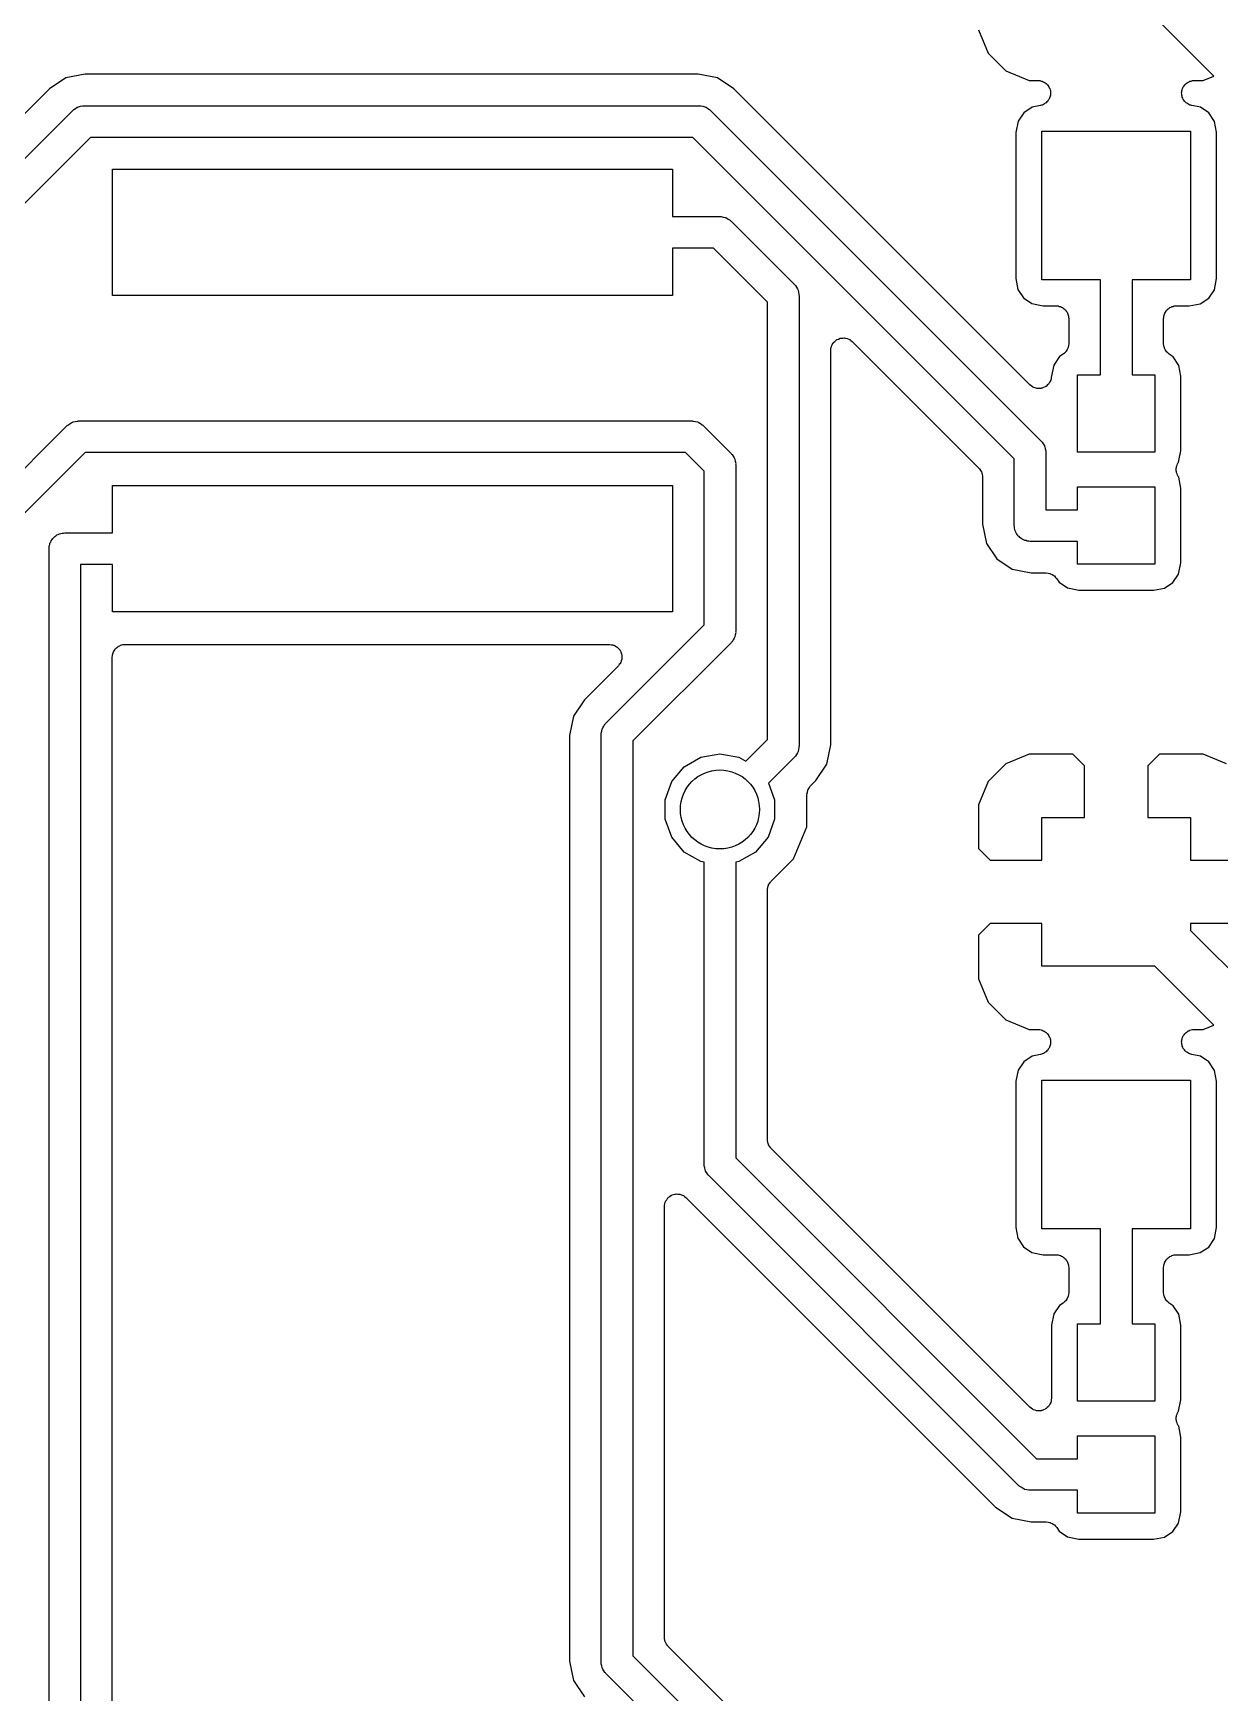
# Model space of a CAD drawing. Extents: x 25.3 to 49.5, y -85 to -25.3.
# Drawn here: x 31.86 to 41.39, y -71.93 to -58.6 of the extents above; entities that cross this region are included whole.
import ezdxf

# ---------------------------------------------------------------- set-up
doc = ezdxf.new("R2010")
doc.units = 0
doc.header["$MEASUREMENT"] = 0
doc.layers.add('BLACK', color=7, linetype='CONTINUOUS')

msp = doc.modelspace()

# ---------------------------------------------------------------- linework, layer by layer
at = {"layer": 'Black'}
for p, q in [((41.3399, -58.9438), (40.8669, -58.4708)), ((39.4525, -58.5718), (39.5298, -58.7586)), ((39.5298, -58.7586), (39.6727, -58.9015)), ((39.6727, -58.9015), (39.8595, -58.9788)), ((32.1264, -58.9584), (31.9949, -59.0463)), ((32.2814, -58.9276), (32.1264, -58.9584)), ((37.2011, -58.9276), (32.2814, -58.9276)), ((37.3561, -58.9584), (37.2011, -58.9276)), ((37.4876, -59.0463), (37.3561, -58.9584)), ((39.8595, -58.9788), (39.9297, -58.9788)), ((39.9297, -58.9788), (39.9376, -58.9802)), ((39.9376, -58.9802), (39.9457, -58.9801)), ((39.9457, -58.9801), (39.9549, -58.9832)), ((39.9549, -58.9832), (39.9645, -58.9849)), ((39.9645, -58.9849), (39.9714, -58.9889)), ((39.9714, -58.9889), (39.979, -58.9916)), ((39.979, -58.9916), (39.9866, -58.9977)), ((39.9866, -58.9977), (39.995, -59.0026)), ((39.995, -59.0026), (40.0002, -59.0087)), ((40.0002, -59.0087), (40.0064, -59.0138)), ((40.0064, -59.0138), (40.0114, -59.0221)), ((40.0114, -59.0221), (40.0177, -59.0296)), ((40.0177, -59.0296), (40.0205, -59.0371)), ((41.0934, -59.0368), (41.0961, -59.0296)), ((41.0961, -59.0296), (41.1026, -59.0219)), ((41.1026, -59.0219), (41.1078, -59.0133)), ((41.1078, -59.0133), (41.1138, -59.0085)), ((41.1138, -59.0085), (41.1188, -59.0026)), ((41.1188, -59.0026), (41.1275, -58.9975)), ((41.1275, -58.9975), (41.1353, -58.9912)), ((41.1353, -58.9912), (41.1426, -58.9888)), ((41.1426, -58.9888), (41.1493, -58.9849)), ((41.1493, -58.9849), (41.1592, -58.9832)), ((41.1592, -58.9832), (41.1688, -58.98)), ((41.1688, -58.98), (41.1765, -58.9801)), ((41.1765, -58.9801), (41.1841, -58.9788)), ((41.1841, -58.9788), (41.2553, -58.9788)), ((41.2553, -58.9788), (41.3399, -58.9438)), ((31.9949, -59.0463), (31.4098, -59.6314)), ((39.8649, -61.4236), (37.4876, -59.0463)), ((39.982, -59.1675), (39.9729, -59.171)), ((39.9881, -59.1622), (39.982, -59.1675)), ((39.995, -59.1582), (39.9881, -59.1622)), ((40.0013, -59.1508), (39.995, -59.1582)), ((40.0087, -59.1444), (40.0013, -59.1508)), ((40.0126, -59.1373), (40.0087, -59.1444)), ((40.0177, -59.1312), (40.0126, -59.1373)), ((40.021, -59.122), (40.0177, -59.1312)), ((40.0205, -59.0371), (40.0246, -59.044)), ((40.0258, -59.1135), (40.021, -59.122)), ((40.0246, -59.044), (40.0264, -59.0536)), ((40.027, -59.1056), (40.0258, -59.1135)), ((40.0264, -59.0536), (40.0298, -59.0628)), ((40.0298, -59.098), (40.027, -59.1056)), ((40.0298, -59.0628), (40.0298, -59.0708)), ((40.0298, -59.0708), (40.0313, -59.0787)), ((40.0313, -59.0787), (40.0298, -59.0883)), ((40.0298, -59.0883), (40.0298, -59.098)), ((41.0825, -59.078), (41.084, -59.0705)), ((41.084, -59.088), (41.0825, -59.078)), ((41.084, -59.0628), (41.0875, -59.0533)), ((41.084, -59.0705), (41.084, -59.0628)), ((41.084, -59.098), (41.084, -59.088)), ((41.0867, -59.1053), (41.084, -59.098)), ((41.0878, -59.1129), (41.0867, -59.1053)), ((41.0875, -59.0533), (41.0894, -59.0434)), ((41.0926, -59.1217), (41.0878, -59.1129)), ((41.0894, -59.0434), (41.0934, -59.0368)), ((41.0961, -59.1312), (41.0926, -59.1217)), ((41.101, -59.1371), (41.0961, -59.1312)), ((41.1047, -59.1439), (41.101, -59.1371)), ((41.1123, -59.1505), (41.1047, -59.1439)), ((41.1188, -59.1582), (41.1123, -59.1505)), ((41.1254, -59.1621), (41.1188, -59.1582)), ((41.1312, -59.1672), (41.1254, -59.1621)), ((41.1406, -59.1708), (41.1312, -59.1672)), ((31.3294, -60.071), (32.1816, -59.2188)), ((32.1816, -59.2188), (32.1862, -59.2156)), ((32.1862, -59.2156), (32.1898, -59.2113)), ((32.1898, -59.2113), (32.2041, -59.203)), ((32.2041, -59.203), (32.2177, -59.1935)), ((32.2177, -59.1935), (32.2231, -59.1921)), ((32.2231, -59.1921), (32.228, -59.1893)), ((32.228, -59.1893), (32.2443, -59.1864)), ((32.2443, -59.1864), (32.2603, -59.1821)), ((32.2603, -59.1821), (32.2659, -59.1826)), ((32.2659, -59.1826), (32.2714, -59.1816)), ((32.2714, -59.1816), (37.2111, -59.1816)), ((37.2111, -59.1816), (37.2166, -59.1826)), ((37.2166, -59.1826), (37.2222, -59.1821)), ((37.2222, -59.1821), (37.2382, -59.1864)), ((37.2382, -59.1864), (37.2545, -59.1893)), ((37.2545, -59.1893), (37.2594, -59.1921)), ((37.2594, -59.1921), (37.2648, -59.1935)), ((37.2648, -59.1935), (37.2784, -59.203)), ((37.2784, -59.203), (37.2927, -59.2113)), ((37.2927, -59.2113), (37.2963, -59.2156)), ((37.2963, -59.2156), (37.3009, -59.2188)), ((37.3009, -59.2188), (39.956, -61.8739)), ((39.8149, -59.2378), (39.7694, -59.3053)), ((39.8833, -59.1929), (39.8149, -59.2378)), ((39.9491, -59.1801), (39.8833, -59.1929)), ((39.9566, -59.1773), (39.9491, -59.1801)), ((39.9645, -59.1759), (39.9566, -59.1773)), ((39.9729, -59.171), (39.9645, -59.1759)), ((41.1493, -59.1759), (41.1406, -59.1708)), ((41.1569, -59.1772), (41.1493, -59.1759)), ((41.1641, -59.18), (41.1569, -59.1772)), ((41.2342, -59.1941), (41.1641, -59.18)), ((41.3017, -59.2396), (41.2342, -59.1941)), ((41.3466, -59.308), (41.3017, -59.2396)), ((32.324, -59.4356), (31.5014, -60.2582)), ((37.1585, -59.4356), (32.324, -59.4356)), ((39.7392, -62.0163), (37.1585, -59.4356)), ((39.7694, -59.3053), (39.7513, -59.3953)), ((39.7513, -59.3953), (39.7513, -60.5692)), ((39.9605, -60.579), (39.9605, -59.3852)), ((39.9605, -59.3852), (41.1543, -59.3852)), ((41.1543, -59.3852), (41.1543, -60.579)), ((41.3635, -59.395), (41.3466, -59.308)), ((41.3635, -60.5689), (41.3635, -59.395)), ((32.4993, -60.706), (32.4993, -59.69)), ((32.4993, -59.69), (36.9951, -59.69)), ((36.9951, -59.69), (36.9951, -60.071)), ((36.9951, -60.071), (37.3764, -60.071)), ((37.3764, -60.071), (37.3819, -60.072)), ((37.3819, -60.072), (37.3875, -60.0715)), ((37.3875, -60.0715), (37.4035, -60.0758)), ((37.4035, -60.0758), (37.4198, -60.0787)), ((37.4198, -60.0787), (37.4247, -60.0815)), ((37.4247, -60.0815), (37.4301, -60.0829)), ((37.4301, -60.0829), (37.4437, -60.0924)), ((37.4437, -60.0924), (37.458, -60.1007)), ((37.458, -60.1007), (37.4616, -60.105)), ((37.4616, -60.105), (37.4662, -60.1082)), ((37.4662, -60.1082), (37.9745, -60.6165)), ((37.3238, -60.325), (36.9951, -60.325)), ((36.9951, -60.325), (36.9951, -60.706)), ((37.7577, -60.7589), (37.3238, -60.325)), ((37.9745, -60.6165), (37.9777, -60.6211)), ((37.9777, -60.6211), (37.982, -60.6247)), ((37.982, -60.6247), (37.9903, -60.639)), ((39.7513, -60.5692), (39.7682, -60.6562)), ((40.4304, -60.579), (39.9605, -60.579)), ((40.4304, -61.3435), (40.4304, -60.579)), ((41.1543, -60.579), (40.6844, -60.579)), ((40.6844, -60.579), (40.6844, -61.3435)), ((41.3454, -60.6589), (41.3635, -60.5689)), ((36.9951, -60.706), (32.4993, -60.706)), ((37.7577, -64.2714), (37.7577, -60.7589)), ((37.9903, -60.639), (37.9998, -60.6526)), ((37.9998, -60.6526), (38.0012, -60.658)), ((38.0012, -60.658), (38.004, -60.6629)), ((38.004, -60.6629), (38.0069, -60.6792)), ((38.0069, -60.6792), (38.0112, -60.6952)), ((38.0112, -60.6952), (38.0107, -60.7008)), ((38.0107, -60.7008), (38.0117, -60.7063)), ((38.0117, -60.7063), (38.0117, -64.324)), ((39.7682, -60.6562), (39.8131, -60.7246)), ((39.8131, -60.7246), (39.8806, -60.7701)), ((41.2315, -60.7713), (41.2999, -60.7264)), ((41.2999, -60.7264), (41.3454, -60.6589)), ((39.8806, -60.7701), (39.9706, -60.7882)), ((39.9706, -60.7882), (40.0748, -60.7882)), ((40.0748, -60.7882), (40.0836, -60.7897)), ((40.0836, -60.7897), (40.0924, -60.7897)), ((40.0924, -60.7897), (40.1008, -60.7928)), ((40.1008, -60.7928), (40.1095, -60.7943)), ((40.1095, -60.7943), (40.1172, -60.7987)), ((40.1172, -60.7987), (40.1256, -60.8018)), ((40.1256, -60.8018), (40.1324, -60.8075)), ((40.1324, -60.8075), (40.1401, -60.8119)), ((40.1401, -60.8119), (40.1458, -60.8187)), ((40.1458, -60.8187), (40.1526, -60.8245)), ((40.1526, -60.8245), (40.1571, -60.8322)), ((40.1571, -60.8322), (40.1628, -60.839)), ((40.1628, -60.839), (40.1658, -60.8473)), ((40.1658, -60.8473), (40.1703, -60.855)), ((40.1703, -60.855), (40.1718, -60.8638)), ((40.1718, -60.8638), (40.1749, -60.8721)), ((40.1749, -60.8721), (40.1749, -60.881)), ((40.1749, -60.881), (40.1764, -60.8898)), ((40.1764, -60.8898), (40.1764, -61.0924)), ((40.9384, -60.8898), (40.9399, -60.881)), ((40.9384, -61.0925), (40.9384, -60.8898)), ((40.9399, -60.8721), (40.943, -60.8638)), ((40.9399, -60.881), (40.9399, -60.8721)), ((40.943, -60.8638), (40.9445, -60.855)), ((40.9445, -60.855), (40.949, -60.8473)), ((40.949, -60.8473), (40.952, -60.839)), ((40.952, -60.839), (40.9577, -60.8322)), ((40.9577, -60.8322), (40.9622, -60.8245)), ((40.9622, -60.8245), (40.969, -60.8187)), ((40.969, -60.8187), (40.9747, -60.8119)), ((40.9747, -60.8119), (40.9824, -60.8075)), ((40.9824, -60.8075), (40.9892, -60.8018)), ((40.9892, -60.8018), (40.9976, -60.7987)), ((40.9976, -60.7987), (41.0053, -60.7943)), ((41.0053, -60.7943), (41.014, -60.7928)), ((41.014, -60.7928), (41.0224, -60.7897)), ((41.0224, -60.7897), (41.0312, -60.7897)), ((41.0312, -60.7897), (41.04, -60.7882)), ((41.04, -60.7882), (41.1445, -60.7882)), ((41.1445, -60.7882), (41.2315, -60.7713)), ((38.2657, -61.1473), (38.268, -61.1342)), ((38.2657, -64.314), (38.2657, -61.1473)), ((38.268, -61.1342), (38.2692, -61.121)), ((38.2692, -61.121), (38.271, -61.117)), ((38.271, -61.117), (38.2718, -61.1125)), ((38.2718, -61.1125), (38.2785, -61.1011)), ((38.2785, -61.1011), (38.2841, -61.089)), ((38.2841, -61.089), (38.2872, -61.0859)), ((38.2872, -61.0859), (38.2895, -61.082)), ((38.2895, -61.082), (38.2996, -61.0735)), ((38.2996, -61.0735), (38.309, -61.0641)), ((38.309, -61.0641), (38.3131, -61.0622)), ((38.3131, -61.0622), (38.3165, -61.0593)), ((38.3165, -61.0593), (38.329, -61.0548)), ((38.329, -61.0548), (38.341, -61.0492)), ((38.341, -61.0492), (38.3455, -61.0488)), ((38.3455, -61.0488), (38.3497, -61.0472)), ((38.3497, -61.0472), (38.3629, -61.0472)), ((38.3629, -61.0472), (38.3762, -61.0461)), ((38.3762, -61.0461), (38.3805, -61.0472)), ((38.3805, -61.0472), (38.3849, -61.0472)), ((38.3849, -61.0472), (38.3974, -61.0518)), ((38.3974, -61.0518), (38.4102, -61.0552)), ((38.4102, -61.0552), (38.4139, -61.0578)), ((38.4139, -61.0578), (38.4181, -61.0593)), ((38.4181, -61.0593), (38.4283, -61.0678)), ((38.4283, -61.0678), (38.4391, -61.0755)), ((38.4391, -61.0755), (39.4554, -62.0918)), ((40.1413, -61.1672), (40.1306, -61.1773)), ((40.1526, -61.1577), (40.1413, -61.1672)), ((40.1541, -61.1552), (40.1526, -61.1577)), ((40.1563, -61.1532), (40.1541, -61.1552)), ((40.1629, -61.14), (40.1563, -61.1532)), ((40.1703, -61.1272), (40.1629, -61.14)), ((40.1708, -61.1243), (40.1703, -61.1272)), ((40.1721, -61.1216), (40.1708, -61.1243)), ((40.1738, -61.107), (40.1721, -61.1216)), ((40.1764, -61.0924), (40.1738, -61.107)), ((40.9409, -61.1064), (40.9384, -61.0925)), ((40.9423, -61.1205), (40.9409, -61.1064)), ((40.9439, -61.1237), (40.9423, -61.1205)), ((40.9445, -61.1273), (40.9439, -61.1237)), ((40.9516, -61.1395), (40.9445, -61.1273)), ((40.9578, -61.1522), (40.9516, -61.1395)), ((40.9604, -61.1547), (40.9578, -61.1522)), ((40.9622, -61.1578), (40.9604, -61.1547)), ((40.973, -61.1669), (40.9622, -61.1578)), ((40.9832, -61.1767), (40.973, -61.1669)), ((40.0564, -61.2637), (40.0364, -61.3635)), ((40.102, -61.1961), (40.0564, -61.2637)), ((40.1306, -61.1773), (40.102, -61.1961)), ((41.0147, -61.198), (40.9832, -61.1767)), ((41.0596, -61.2663), (41.0147, -61.198)), ((41.0765, -61.3533), (41.0596, -61.2663)), ((39.8758, -61.4312), (39.8649, -61.4236)), ((39.8859, -61.4397), (39.8758, -61.4312)), ((39.995, -61.435), (39.991, -61.4369)), ((40.0044, -61.4256), (39.995, -61.435)), ((40.0146, -61.4171), (40.0044, -61.4256)), ((40.0168, -61.4132), (40.0146, -61.4171)), ((40.02, -61.41), (40.0168, -61.4132)), ((40.0256, -61.398), (40.02, -61.41)), ((40.0322, -61.3865), (40.0256, -61.398)), ((40.033, -61.3821), (40.0322, -61.3865)), ((40.0349, -61.378), (40.033, -61.3821)), ((40.036, -61.3648), (40.0349, -61.378)), ((40.0362, -61.3639), (40.036, -61.3648)), ((40.0364, -61.3635), (40.0362, -61.3639)), ((40.2475, -61.9633), (40.2475, -61.3435)), ((40.2475, -61.3435), (40.4304, -61.3435)), ((40.6844, -61.3435), (40.8673, -61.3435)), ((40.8673, -61.3435), (40.8673, -61.9633)), ((41.0765, -61.9532), (41.0765, -61.3533)), ((39.8901, -61.4413), (39.8859, -61.4397)), ((39.8938, -61.4438), (39.8901, -61.4413)), ((39.9066, -61.4473), (39.8938, -61.4438)), ((39.9191, -61.4518), (39.9066, -61.4473)), ((39.9236, -61.4518), (39.9191, -61.4518)), ((39.9279, -61.453), (39.9236, -61.4518)), ((39.9411, -61.4518), (39.9279, -61.453)), ((39.9544, -61.4518), (39.9411, -61.4518)), ((39.9586, -61.4503), (39.9544, -61.4518)), ((39.963, -61.4499), (39.9586, -61.4503)), ((39.9751, -61.4443), (39.963, -61.4499)), ((39.9875, -61.4397), (39.9751, -61.4443)), ((39.991, -61.4369), (39.9875, -61.4397)), ((31.2772, -62.611), (32.1379, -61.7503)), ((32.1379, -61.7503), (32.1425, -61.7471)), ((32.1425, -61.7471), (32.1461, -61.7428)), ((32.1461, -61.7428), (32.1604, -61.7345)), ((32.1604, -61.7345), (32.174, -61.725)), ((32.174, -61.725), (32.1794, -61.7236)), ((32.1794, -61.7236), (32.1843, -61.7208)), ((32.1843, -61.7208), (32.2006, -61.7179)), ((32.2006, -61.7179), (32.2166, -61.7136)), ((32.2166, -61.7136), (32.2222, -61.7141)), ((32.2222, -61.7141), (32.2277, -61.7131)), ((32.2277, -61.7131), (37.1531, -61.7131)), ((37.1531, -61.7131), (37.1586, -61.7141)), ((37.1586, -61.7141), (37.1642, -61.7136)), ((37.1642, -61.7136), (37.1802, -61.7179)), ((37.1802, -61.7179), (37.1965, -61.7208)), ((37.1965, -61.7208), (37.2014, -61.7236)), ((37.2014, -61.7236), (37.2068, -61.725)), ((37.2068, -61.725), (37.2204, -61.7345)), ((37.2204, -61.7345), (37.2347, -61.7428)), ((37.2347, -61.7428), (37.2383, -61.7471)), ((37.2383, -61.7471), (37.2429, -61.7503)), ((37.2429, -61.7503), (37.4662, -61.9736)), ((32.2803, -61.9671), (31.4196, -62.8278)), ((37.1005, -61.9671), (32.2803, -61.9671)), ((37.2494, -62.116), (37.1005, -61.9671)), ((39.956, -61.8739), (39.9592, -61.8785)), ((39.9592, -61.8785), (39.9635, -61.8821)), ((39.9635, -61.8821), (39.9718, -61.8964)), ((39.9718, -61.8964), (39.9813, -61.91)), ((39.9813, -61.91), (39.9827, -61.9154)), ((39.9827, -61.9154), (39.9855, -61.9203)), ((39.9855, -61.9203), (39.9884, -61.9366)), ((39.9884, -61.9366), (39.9927, -61.9526)), ((39.9927, -61.9526), (39.9922, -61.9582)), ((39.9922, -61.9582), (39.9932, -61.9637)), ((39.9932, -61.9637), (39.9932, -62.4256)), ((40.8673, -61.9633), (40.2475, -61.9633)), ((41.0584, -62.0432), (41.0765, -61.9532)), ((37.4662, -61.9736), (37.4694, -61.9782)), ((37.4694, -61.9782), (37.4737, -61.9818)), ((37.4737, -61.9818), (37.482, -61.9961)), ((37.482, -61.9961), (37.4915, -62.0097)), ((37.4915, -62.0097), (37.4929, -62.0151)), ((37.4929, -62.0151), (37.4957, -62.02)), ((37.4957, -62.02), (37.4986, -62.0363)), ((37.4986, -62.0363), (37.5029, -62.0523)), ((37.5029, -62.0523), (37.5024, -62.0579)), ((37.5024, -62.0579), (37.5034, -62.0634)), ((37.5034, -62.0634), (37.5034, -63.4038)), ((39.4554, -62.0918), (39.458, -62.0954)), ((39.458, -62.0954), (39.4614, -62.0983)), ((39.4614, -62.0983), (39.4681, -62.1098)), ((39.7392, -62.5526), (39.7392, -62.0163)), ((41.0394, -62.0915), (41.0413, -62.0853)), ((41.0401, -62.1028), (41.0394, -62.0915)), ((41.0413, -62.0853), (41.0418, -62.0788)), ((41.0418, -62.0788), (41.0463, -62.0685)), ((41.0463, -62.0685), (41.0496, -62.0577)), ((41.0496, -62.0577), (41.0535, -62.0525)), ((41.0535, -62.0525), (41.0561, -62.0466)), ((41.0561, -62.0466), (41.0584, -62.0432)), ((32.4993, -62.611), (32.4993, -62.23)), ((32.4993, -62.23), (36.9951, -62.23)), ((36.9951, -62.23), (36.9951, -63.246)), ((37.2494, -63.3512), (37.2494, -62.116)), ((39.4681, -62.1098), (39.4757, -62.1207)), ((39.4757, -62.1207), (39.4768, -62.125)), ((39.4768, -62.125), (39.4791, -62.1288)), ((39.4791, -62.1288), (39.4814, -62.1419)), ((39.4814, -62.1419), (39.4848, -62.1547)), ((39.4848, -62.1547), (39.4844, -62.1592)), ((39.4844, -62.1592), (39.4852, -62.1636)), ((39.4852, -62.1636), (39.4852, -62.5426)), ((41.0393, -62.114), (41.0401, -62.1028)), ((41.0411, -62.1203), (41.0393, -62.114)), ((41.0415, -62.1268), (41.0411, -62.1203)), ((41.0459, -62.1371), (41.0415, -62.1268)), ((41.049, -62.1479), (41.0459, -62.1371)), ((41.0528, -62.1532), (41.049, -62.1479)), ((41.0554, -62.1592), (41.0528, -62.1532)), ((41.0596, -62.1655), (41.0554, -62.1592)), ((41.0765, -62.2525), (41.0596, -62.1655)), ((40.2475, -62.4256), (40.2475, -62.2427)), ((40.2475, -62.2427), (40.8673, -62.2427)), ((40.8673, -62.2427), (40.8673, -62.8625)), ((41.0765, -62.8524), (41.0765, -62.2525)), ((39.9932, -62.4256), (40.2475, -62.4256)), ((32.046, -62.6352), (32.0545, -62.628)), ((32.0545, -62.628), (32.0649, -62.6242)), ((32.0649, -62.6242), (32.0746, -62.6187)), ((32.0746, -62.6187), (32.0855, -62.6167)), ((32.0855, -62.6167), (32.0959, -62.6129)), ((32.0959, -62.6129), (32.1071, -62.6129)), ((32.1071, -62.6129), (32.118, -62.611)), ((32.118, -62.611), (32.4993, -62.611)), ((39.4852, -62.5426), (39.516, -62.6976)), ((39.7411, -62.5635), (39.7392, -62.5526)), ((39.7411, -62.5747), (39.7411, -62.5635)), ((39.7449, -62.5851), (39.7411, -62.5747)), ((39.7469, -62.596), (39.7449, -62.5851)), ((39.7524, -62.6057), (39.7469, -62.596)), ((39.7562, -62.6161), (39.7524, -62.6057)), ((39.7634, -62.6246), (39.7562, -62.6161)), ((39.7689, -62.6342), (39.7634, -62.6246)), ((39.7774, -62.6414), (39.7689, -62.6342)), ((31.991, -62.738), (31.9929, -62.7271)), ((31.991, -77.2269), (31.991, -62.738)), ((31.9929, -62.7159), (31.9967, -62.7055)), ((31.9929, -62.7271), (31.9929, -62.7159)), ((31.9967, -62.7055), (31.9987, -62.6946)), ((31.9987, -62.6946), (32.0042, -62.6849)), ((32.0042, -62.6849), (32.008, -62.6745)), ((32.008, -62.6745), (32.0152, -62.666)), ((32.0152, -62.666), (32.0207, -62.6564)), ((32.0207, -62.6564), (32.0292, -62.6492)), ((32.0292, -62.6492), (32.0364, -62.6407)), ((32.0364, -62.6407), (32.046, -62.6352)), ((39.516, -62.6976), (39.5982, -62.8206)), ((39.7846, -62.6499), (39.7774, -62.6414)), ((39.7942, -62.6554), (39.7846, -62.6499)), ((39.8027, -62.6626), (39.7942, -62.6554)), ((39.8131, -62.6664), (39.8027, -62.6626)), ((39.8228, -62.6719), (39.8131, -62.6664)), ((39.8337, -62.6739), (39.8228, -62.6719)), ((39.8441, -62.6777), (39.8337, -62.6739)), ((39.8553, -62.6777), (39.8441, -62.6777)), ((39.8662, -62.6796), (39.8553, -62.6777)), ((40.2475, -62.6796), (39.8662, -62.6796)), ((40.2475, -62.8625), (40.2475, -62.6796)), ((32.4993, -62.865), (32.245, -62.865)), ((32.245, -62.865), (32.245, -77.2269)), ((32.4993, -63.246), (32.4993, -62.865)), ((39.5982, -62.8206), (39.7212, -62.9028)), ((40.8673, -62.8625), (40.2475, -62.8625)), ((41.0584, -62.9423), (41.0765, -62.8524)), ((39.7212, -62.9028), (39.8762, -62.9336)), ((39.8762, -62.9336), (39.9964, -62.9336)), ((39.9964, -62.9336), (40.011, -62.9362)), ((40.011, -62.9362), (40.0256, -62.9379)), ((40.0256, -62.9379), (40.0283, -62.9392)), ((40.0283, -62.9392), (40.0312, -62.9397)), ((40.0312, -62.9397), (40.044, -62.9471)), ((40.044, -62.9471), (40.0571, -62.9537)), ((40.0571, -62.9537), (40.0592, -62.9559)), ((40.0592, -62.9559), (40.0617, -62.9574)), ((40.0617, -62.9574), (40.0712, -62.9687)), ((40.0712, -62.9687), (40.0813, -62.9794)), ((40.0813, -62.9794), (40.1001, -63.008)), ((40.1001, -63.008), (40.1676, -63.0536)), ((40.9445, -63.0548), (41.0128, -63.0099)), ((41.0128, -63.0099), (41.0584, -62.9423)), ((40.1676, -63.0536), (40.2576, -63.0716)), ((40.2576, -63.0716), (40.8575, -63.0716)), ((40.8575, -63.0716), (40.9445, -63.0548)), ((36.9951, -63.246), (32.4993, -63.246)), ((36.4607, -64.1399), (37.2494, -63.3512)), ((37.4986, -63.4309), (37.4957, -63.4472)), ((37.5029, -63.4149), (37.4986, -63.4309)), ((37.5034, -63.4038), (37.5024, -63.4093)), ((37.5024, -63.4093), (37.5029, -63.4149)), ((32.5051, -63.5738), (32.5096, -63.5661)), ((32.5096, -63.5661), (32.5126, -63.5578)), ((32.5126, -63.5578), (32.5183, -63.551)), ((32.5183, -63.551), (32.5228, -63.5433)), ((32.5228, -63.5433), (32.5296, -63.5375)), ((32.5296, -63.5375), (32.5353, -63.5307)), ((32.5353, -63.5307), (32.543, -63.5263)), ((32.543, -63.5263), (32.5498, -63.5206)), ((32.5498, -63.5206), (32.5582, -63.5175)), ((32.5582, -63.5175), (32.5659, -63.5131)), ((32.5659, -63.5131), (32.5746, -63.5115)), ((32.5746, -63.5115), (32.583, -63.5085)), ((32.583, -63.5085), (32.5918, -63.5085)), ((32.5918, -63.5085), (32.6006, -63.507)), ((32.6006, -63.507), (36.4891, -63.507)), ((36.4891, -63.507), (36.5022, -63.5093)), ((36.5022, -63.5093), (36.5154, -63.5104)), ((36.5154, -63.5104), (36.5195, -63.5123)), ((36.5195, -63.5123), (36.5239, -63.5131)), ((36.5239, -63.5131), (36.5354, -63.5197)), ((36.5354, -63.5197), (36.5474, -63.5253)), ((36.5474, -63.5253), (36.5506, -63.5285)), ((36.5506, -63.5285), (36.5544, -63.5307)), ((36.5544, -63.5307), (36.563, -63.5409)), ((36.563, -63.5409), (36.5724, -63.5503)), ((36.5724, -63.5503), (36.5742, -63.5543)), ((36.5742, -63.5543), (36.5771, -63.5578)), ((36.5771, -63.5578), (36.5817, -63.5702)), ((37.4662, -63.4936), (36.6775, -64.2823)), ((37.4694, -63.489), (37.4662, -63.4936)), ((37.4737, -63.4854), (37.4694, -63.489)), ((37.482, -63.4711), (37.4737, -63.4854)), ((37.4915, -63.4575), (37.482, -63.4711)), ((37.4929, -63.4521), (37.4915, -63.4575)), ((37.4957, -63.4472), (37.4929, -63.4521)), ((32.499, -63.6086), (32.5005, -63.5998)), ((32.499, -77.0016), (32.499, -63.6086)), ((32.5005, -63.5909), (32.5036, -63.5826)), ((32.5005, -63.5998), (32.5005, -63.5909)), ((32.5036, -63.5826), (32.5051, -63.5738)), ((36.561, -63.6804), (36.2882, -63.9532)), ((36.5686, -63.6695), (36.561, -63.6804)), ((36.5771, -63.6594), (36.5686, -63.6695)), ((36.5786, -63.6552), (36.5771, -63.6594)), ((36.5812, -63.6515), (36.5786, -63.6552)), ((36.5846, -63.6387), (36.5812, -63.6515)), ((36.5817, -63.5702), (36.5873, -63.5823)), ((36.5892, -63.6262), (36.5846, -63.6387)), ((36.5873, -63.5823), (36.5877, -63.5867)), ((36.5877, -63.5867), (36.5892, -63.5909)), ((36.5892, -63.5909), (36.5892, -63.6042)), ((36.5892, -63.6042), (36.5903, -63.6174)), ((36.5903, -63.6174), (36.5892, -63.6217)), ((36.5892, -63.6217), (36.5892, -63.6262)), ((36.2882, -63.9532), (36.2003, -64.0847)), ((36.2003, -64.0847), (36.1695, -64.2397)), ((36.4235, -64.2297), (36.4245, -64.2242)), ((36.4235, -71.6814), (36.4235, -64.2297)), ((36.424, -64.2186), (36.4283, -64.2026)), ((36.4245, -64.2242), (36.424, -64.2186)), ((36.4283, -64.2026), (36.4312, -64.1863)), ((36.4312, -64.1863), (36.434, -64.1814)), ((36.434, -64.1814), (36.4354, -64.176)), ((36.4354, -64.176), (36.4449, -64.1624)), ((36.4449, -64.1624), (36.4532, -64.1481)), ((36.4532, -64.1481), (36.4575, -64.1445)), ((36.4575, -64.1445), (36.4607, -64.1399)), ((36.1695, -64.2397), (36.1695, -71.6714)), ((36.6775, -64.2823), (36.6775, -71.6288)), ((37.5842, -64.4449), (37.7577, -64.2714)), ((38.0069, -64.3511), (38.004, -64.3674)), ((38.0112, -64.3351), (38.0069, -64.3511)), ((38.0117, -64.324), (38.0107, -64.3295)), ((38.0107, -64.3295), (38.0112, -64.3351)), ((38.2349, -64.469), (38.2657, -64.314)), ((36.99, -64.6092), (37.0896, -64.4905)), ((37.0896, -64.4905), (37.2238, -64.413)), ((37.2238, -64.413), (37.3764, -64.3861)), ((37.3764, -64.3861), (37.529, -64.413)), ((37.529, -64.413), (37.5842, -64.4449)), ((37.9745, -64.4138), (37.7672, -64.6211)), ((37.9777, -64.4092), (37.9745, -64.4138)), ((37.982, -64.4056), (37.9777, -64.4092)), ((37.9903, -64.3913), (37.982, -64.4056)), ((37.9998, -64.3777), (37.9903, -64.3913)), ((38.0012, -64.3723), (37.9998, -64.3777)), ((38.004, -64.3674), (38.0012, -64.3723)), ((38.147, -64.6005), (38.2349, -64.469)), ((39.6727, -64.4663), (39.5298, -64.6092)), ((39.8595, -64.389), (39.6727, -64.4663)), ((40.2105, -64.389), (39.8595, -64.389)), ((40.3034, -64.4819), (40.2105, -64.389)), ((40.3034, -64.897), (40.3034, -64.4819)), ((40.9043, -64.389), (40.8114, -64.4819)), ((40.8114, -64.4819), (40.8114, -64.897)), ((41.2553, -64.389), (40.9043, -64.389)), ((41.4421, -64.4663), (41.2553, -64.389)), ((36.937, -64.7548), (36.99, -64.6092)), ((37.7672, -64.6211), (37.8158, -64.7548)), ((38.1048, -64.6428), (38.147, -64.6005)), ((39.5298, -64.6092), (39.4525, -64.796)), ((36.937, -64.9098), (36.937, -64.7548)), ((37.8158, -64.7548), (37.8158, -64.9098)), ((38.0748, -64.9718), (38.075, -64.7145)), ((38.075, -64.7145), (38.0758, -64.7101)), ((38.0754, -64.7057), (38.0788, -64.6929)), ((38.0758, -64.7101), (38.0754, -64.7057)), ((38.0788, -64.6929), (38.0812, -64.6798)), ((38.0812, -64.6798), (38.0834, -64.6759)), ((38.0834, -64.6759), (38.0845, -64.6717)), ((38.0845, -64.6717), (38.0922, -64.6607)), ((38.0922, -64.6607), (38.0988, -64.6492)), ((38.0988, -64.6492), (38.1022, -64.6464)), ((38.1022, -64.6464), (38.1048, -64.6428)), ((39.4525, -64.796), (39.4525, -65.147)), ((39.9605, -65.2399), (39.9605, -64.897)), ((39.9605, -64.897), (40.3034, -64.897)), ((40.8114, -64.897), (41.1543, -64.897)), ((41.1543, -64.897), (41.1543, -65.2399)), ((36.99, -65.0554), (36.937, -64.9098)), ((37.8158, -64.9098), (37.7628, -65.0554)), ((37.9682, -65.2285), (38.0748, -64.9718)), ((37.0896, -65.1741), (36.99, -65.0554)), ((37.7628, -65.0554), (37.6632, -65.1741)), ((39.4525, -65.147), (39.5454, -65.2399)), ((37.2238, -65.2516), (37.0896, -65.1741)), ((37.2494, -65.2561), (37.2238, -65.2516)), ((37.2494, -67.6828), (37.2494, -65.2561)), ((37.529, -65.2516), (37.5034, -65.2561)), ((37.5034, -65.2561), (37.5034, -67.6302)), ((37.6632, -65.1741), (37.529, -65.2516)), ((37.7872, -65.4092), (37.9682, -65.2285)), ((39.5454, -65.2399), (39.9605, -65.2399)), ((41.1543, -65.2399), (41.5694, -65.2399)), ((37.767, -65.438), (37.7746, -65.4272)), ((37.7746, -65.4272), (37.7812, -65.4158)), ((37.7812, -65.4158), (37.7846, -65.4129)), ((37.7846, -65.4129), (37.7872, -65.4092)), ((37.7574, -65.4811), (37.7582, -65.4766)), ((37.7574, -67.4829), (37.7574, -65.4811)), ((37.7578, -65.4721), (37.7612, -65.4594)), ((37.7582, -65.4766), (37.7578, -65.4721)), ((37.7612, -65.4594), (37.7635, -65.4463)), ((37.7635, -65.4463), (37.7658, -65.4424)), ((37.7658, -65.4424), (37.767, -65.438)), ((39.5454, -65.7479), (39.4525, -65.8408)), ((39.9605, -65.7479), (39.5454, -65.7479)), ((39.9605, -66.0908), (39.9605, -65.7479)), ((41.1543, -65.7479), (41.1543, -65.8034)), ((41.5694, -65.7479), (41.1543, -65.7479)), ((41.1543, -65.8034), (41.6273, -66.2764)), ((39.4525, -65.8408), (39.4525, -66.1918)), ((40.8669, -66.0908), (39.9605, -66.0908)), ((41.3399, -66.5638), (40.8669, -66.0908)), ((39.4525, -66.1918), (39.5298, -66.3786)), ((39.5298, -66.3786), (39.6727, -66.5215)), ((39.6727, -66.5215), (39.8595, -66.5988)), ((39.8595, -66.5988), (39.9297, -66.5988)), ((39.9297, -66.5988), (39.9376, -66.6002)), ((39.9376, -66.6002), (39.9457, -66.6001)), ((39.9457, -66.6001), (39.9549, -66.6032)), ((39.9549, -66.6032), (39.9645, -66.6049)), ((39.9645, -66.6049), (39.9714, -66.6089)), ((39.9714, -66.6089), (39.979, -66.6116)), ((39.979, -66.6116), (39.9866, -66.6177)), ((39.9866, -66.6177), (39.995, -66.6226)), ((39.995, -66.6226), (40.0002, -66.6287)), ((40.0002, -66.6287), (40.0064, -66.6338)), ((41.1078, -66.6333), (41.1138, -66.6285)), ((41.1138, -66.6285), (41.1188, -66.6226)), ((41.1188, -66.6226), (41.1275, -66.6175)), ((41.1275, -66.6175), (41.1353, -66.6112)), ((41.1353, -66.6112), (41.1426, -66.6088)), ((41.1426, -66.6088), (41.1493, -66.6049)), ((41.1493, -66.6049), (41.1592, -66.6032)), ((41.1592, -66.6032), (41.1688, -66.6)), ((41.1688, -66.6), (41.1765, -66.6001)), ((41.1765, -66.6001), (41.1841, -66.5988)), ((41.1841, -66.5988), (41.2553, -66.5988)), ((41.2553, -66.5988), (41.3399, -66.5638)), ((40.0087, -66.7644), (40.0013, -66.7708)), ((40.0064, -66.6338), (40.0114, -66.6421)), ((40.0126, -66.7574), (40.0087, -66.7644)), ((40.0114, -66.6421), (40.0177, -66.6496)), ((40.0177, -66.7512), (40.0126, -66.7574)), ((40.0177, -66.6496), (40.0205, -66.6571)), ((40.021, -66.742), (40.0177, -66.7512)), ((40.0205, -66.6571), (40.0246, -66.664)), ((40.0258, -66.7335), (40.021, -66.742)), ((40.0246, -66.664), (40.0264, -66.6736)), ((40.027, -66.7256), (40.0258, -66.7335)), ((40.0264, -66.6736), (40.0298, -66.6828)), ((40.0298, -66.718), (40.027, -66.7256)), ((40.0298, -66.6828), (40.0298, -66.6908)), ((40.0298, -66.6908), (40.0313, -66.6987)), ((40.0313, -66.6987), (40.0298, -66.7083)), ((40.0298, -66.7083), (40.0298, -66.718)), ((41.0825, -66.698), (41.084, -66.6905)), ((41.084, -66.708), (41.0825, -66.698)), ((41.084, -66.6828), (41.0875, -66.6733)), ((41.084, -66.6905), (41.084, -66.6828)), ((41.084, -66.718), (41.084, -66.708)), ((41.0867, -66.7253), (41.084, -66.718)), ((41.0878, -66.7329), (41.0867, -66.7253)), ((41.0875, -66.6733), (41.0894, -66.6634)), ((41.0926, -66.7417), (41.0878, -66.7329)), ((41.0894, -66.6634), (41.0934, -66.6568)), ((41.0961, -66.7512), (41.0926, -66.7417)), ((41.0934, -66.6568), (41.0961, -66.6496)), ((41.0961, -66.6496), (41.1026, -66.6419)), ((41.101, -66.7571), (41.0961, -66.7512)), ((41.1047, -66.7639), (41.101, -66.7571)), ((41.1026, -66.6419), (41.1078, -66.6333)), ((41.1123, -66.7705), (41.1047, -66.7639)), ((39.8149, -66.8578), (39.7694, -66.9253)), ((39.8833, -66.8129), (39.8149, -66.8578)), ((39.9491, -66.8001), (39.8833, -66.8129)), ((39.9566, -66.7973), (39.9491, -66.8001)), ((39.9645, -66.7959), (39.9566, -66.7973)), ((39.9729, -66.791), (39.9645, -66.7959)), ((39.982, -66.7875), (39.9729, -66.791)), ((39.9881, -66.7822), (39.982, -66.7875)), ((39.995, -66.7782), (39.9881, -66.7822)), ((40.0013, -66.7708), (39.995, -66.7782)), ((41.1188, -66.7782), (41.1123, -66.7705)), ((41.1254, -66.7821), (41.1188, -66.7782)), ((41.1312, -66.7872), (41.1254, -66.7821)), ((41.1406, -66.7908), (41.1312, -66.7872)), ((41.1493, -66.7959), (41.1406, -66.7908)), ((41.1569, -66.7972), (41.1493, -66.7959)), ((41.1641, -66.8), (41.1569, -66.7972)), ((41.2342, -66.8141), (41.1641, -66.8)), ((41.3017, -66.8596), (41.2342, -66.8141)), ((41.3466, -66.928), (41.3017, -66.8596)), ((39.7694, -66.9253), (39.7513, -67.0153)), ((39.7513, -67.0153), (39.7513, -68.1892)), ((39.9605, -68.199), (39.9605, -67.0052)), ((39.9605, -67.0052), (41.1543, -67.0052)), ((41.1543, -67.0052), (41.1543, -68.199)), ((41.3635, -67.015), (41.3466, -66.928)), ((41.3635, -68.1889), (41.3635, -67.015)), ((37.7582, -67.4873), (37.7574, -67.4829)), ((37.7578, -67.4918), (37.7582, -67.4873)), ((37.7612, -67.5046), (37.7578, -67.4918)), ((37.7635, -67.5176), (37.7612, -67.5046)), ((37.7658, -67.5215), (37.7635, -67.5176)), ((37.7669, -67.5258), (37.7658, -67.5215)), ((37.7745, -67.5367), (37.7669, -67.5258)), ((37.7812, -67.5482), (37.7745, -67.5367)), ((37.7846, -67.5511), (37.7812, -67.5482)), ((37.7872, -67.5547), (37.7846, -67.5511)), ((39.8649, -69.6325), (37.7872, -67.5547)), ((37.2504, -67.6883), (37.2494, -67.6828)), ((37.2499, -67.6939), (37.2504, -67.6883)), ((37.2542, -67.7099), (37.2499, -67.6939)), ((37.5034, -67.6302), (39.9188, -70.0456)), ((37.2571, -67.7262), (37.2542, -67.7099)), ((37.2599, -67.7311), (37.2571, -67.7262)), ((37.2613, -67.7365), (37.2599, -67.7311)), ((37.2708, -67.7501), (37.2613, -67.7365)), ((37.2791, -67.7644), (37.2708, -67.7501)), ((37.2834, -67.768), (37.2791, -67.7644)), ((37.2866, -67.7726), (37.2834, -67.768)), ((39.7764, -70.2624), (37.2866, -67.7726)), ((36.9492, -67.9662), (36.9553, -67.9557)), ((36.9553, -67.9557), (36.9595, -67.9521)), ((36.9595, -67.9521), (36.9629, -67.9476)), ((36.9629, -67.9476), (36.973, -67.9408)), ((36.973, -67.9408), (36.9823, -67.933)), ((36.9823, -67.933), (36.9876, -67.9311)), ((36.9876, -67.9311), (36.9922, -67.928)), ((36.9922, -67.928), (37.004, -67.9251)), ((37.004, -67.9251), (37.0155, -67.9209)), ((37.0155, -67.9209), (37.021, -67.9209)), ((37.021, -67.9209), (37.0265, -67.9196)), ((37.0265, -67.9196), (37.0386, -67.9209)), ((37.0386, -67.9209), (37.0507, -67.9209)), ((37.0507, -67.9209), (37.056, -67.9228)), ((37.056, -67.9228), (37.0615, -67.9234)), ((37.0615, -67.9234), (37.0725, -67.9288)), ((37.0725, -67.9288), (37.0839, -67.933)), ((37.0839, -67.933), (37.0882, -67.9366)), ((37.0882, -67.9366), (37.0932, -67.9391)), ((37.0932, -67.9391), (37.1016, -67.9479)), ((37.1016, -67.9479), (37.1058, -67.9514)), ((37.1058, -67.9514), (37.107, -67.9522)), ((37.107, -67.9522), (37.108, -67.9532)), ((37.108, -67.9532), (37.1109, -67.9557)), ((37.1109, -67.9557), (37.1116, -67.9568)), ((37.1116, -67.9568), (39.5897, -70.4349)), ((36.9315, -68.021), (36.9325, -68.0155)), ((36.9315, -71.4815), (36.9315, -68.021)), ((36.9321, -68.0099), (36.9355, -67.9982)), ((36.9325, -68.0155), (36.9321, -68.0099)), ((36.9355, -67.9982), (36.9376, -67.9862)), ((36.9376, -67.9862), (36.9404, -67.9814)), ((36.9404, -67.9814), (36.942, -67.976)), ((36.942, -67.976), (36.9492, -67.9662)), ((39.7513, -68.1892), (39.7682, -68.2762)), ((40.4304, -68.199), (39.9605, -68.199)), ((40.4304, -68.9635), (40.4304, -68.199)), ((41.1543, -68.199), (40.6844, -68.199)), ((40.6844, -68.199), (40.6844, -68.9635)), ((41.3454, -68.2789), (41.3635, -68.1889)), ((39.7682, -68.2762), (39.8131, -68.3446)), ((39.8131, -68.3446), (39.8806, -68.3901)), ((41.2315, -68.3913), (41.2999, -68.3464)), ((41.2999, -68.3464), (41.3454, -68.2789)), ((39.8806, -68.3901), (39.9706, -68.4082)), ((39.9706, -68.4082), (40.0748, -68.4082)), ((40.0748, -68.4082), (40.0836, -68.4097)), ((40.0836, -68.4097), (40.0924, -68.4097)), ((40.0924, -68.4097), (40.1008, -68.4128)), ((40.1008, -68.4128), (40.1095, -68.4143)), ((40.1095, -68.4143), (40.1172, -68.4187)), ((40.1172, -68.4187), (40.1256, -68.4218)), ((40.1256, -68.4218), (40.1324, -68.4275)), ((40.1324, -68.4275), (40.1401, -68.4319)), ((40.1401, -68.4319), (40.1458, -68.4387)), ((40.1458, -68.4387), (40.1526, -68.4445)), ((40.1526, -68.4445), (40.1571, -68.4522)), ((40.1571, -68.4522), (40.1628, -68.459)), ((40.1628, -68.459), (40.1658, -68.4673)), ((40.1658, -68.4673), (40.1703, -68.475)), ((40.1703, -68.475), (40.1718, -68.4838)), ((40.1718, -68.4838), (40.1749, -68.4921)), ((40.1749, -68.4921), (40.1749, -68.501)), ((40.9399, -68.4921), (40.943, -68.4838)), ((40.9399, -68.501), (40.9399, -68.4921)), ((40.943, -68.4838), (40.9445, -68.475)), ((40.9445, -68.475), (40.949, -68.4673)), ((40.949, -68.4673), (40.952, -68.459)), ((40.952, -68.459), (40.9577, -68.4522)), ((40.9577, -68.4522), (40.9622, -68.4445)), ((40.9622, -68.4445), (40.969, -68.4387)), ((40.969, -68.4387), (40.9747, -68.4319)), ((40.9747, -68.4319), (40.9824, -68.4275)), ((40.9824, -68.4275), (40.9892, -68.4218)), ((40.9892, -68.4218), (40.9976, -68.4187)), ((40.9976, -68.4187), (41.0053, -68.4143)), ((41.0053, -68.4143), (41.014, -68.4128)), ((41.014, -68.4128), (41.0224, -68.4097)), ((41.0224, -68.4097), (41.0312, -68.4097)), ((41.0312, -68.4097), (41.04, -68.4082)), ((41.04, -68.4082), (41.1445, -68.4082)), ((41.1445, -68.4082), (41.2315, -68.3913)), ((40.1749, -68.501), (40.1764, -68.5098)), ((40.1764, -68.5098), (40.1764, -68.7124)), ((40.9384, -68.5098), (40.9399, -68.501)), ((40.9384, -68.7125), (40.9384, -68.5098)), ((40.1629, -68.76), (40.1563, -68.7732)), ((40.1703, -68.7472), (40.1629, -68.76)), ((40.1708, -68.7443), (40.1703, -68.7472)), ((40.1721, -68.7416), (40.1708, -68.7443)), ((40.1738, -68.727), (40.1721, -68.7416)), ((40.1764, -68.7124), (40.1738, -68.727)), ((40.9409, -68.7264), (40.9384, -68.7125)), ((40.9423, -68.7405), (40.9409, -68.7264)), ((40.9439, -68.7437), (40.9423, -68.7405)), ((40.9445, -68.7473), (40.9439, -68.7437)), ((40.9516, -68.7595), (40.9445, -68.7473)), ((40.9578, -68.7722), (40.9516, -68.7595)), ((40.0564, -68.8837), (40.0383, -68.9736)), ((40.102, -68.8161), (40.0564, -68.8837)), ((40.1306, -68.7973), (40.102, -68.8161)), ((40.1413, -68.7872), (40.1306, -68.7973)), ((40.1526, -68.7777), (40.1413, -68.7872)), ((40.1541, -68.7752), (40.1526, -68.7777)), ((40.1563, -68.7732), (40.1541, -68.7752)), ((40.9604, -68.7747), (40.9578, -68.7722)), ((40.9622, -68.7778), (40.9604, -68.7747)), ((40.973, -68.7869), (40.9622, -68.7778)), ((40.9832, -68.7967), (40.973, -68.7869)), ((41.0147, -68.818), (40.9832, -68.7967)), ((41.0596, -68.8863), (41.0147, -68.818)), ((41.0765, -68.9733), (41.0596, -68.8863)), ((40.0383, -68.9736), (40.0383, -69.5606)), ((40.2475, -69.5833), (40.2475, -68.9635)), ((40.2475, -68.9635), (40.4304, -68.9635)), ((40.6844, -68.9635), (40.8673, -68.9635)), ((40.8673, -68.9635), (40.8673, -69.5833)), ((41.0765, -69.5732), (41.0765, -68.9733)), ((40.0383, -69.5606), (40.036, -69.5737)), ((39.8758, -69.6401), (39.8649, -69.6325)), ((39.8859, -69.6486), (39.8758, -69.6401)), ((39.8901, -69.6502), (39.8859, -69.6486)), ((39.8938, -69.6527), (39.8901, -69.6502)), ((39.9066, -69.6562), (39.8938, -69.6527)), ((39.9191, -69.6607), (39.9066, -69.6562)), ((39.9236, -69.6607), (39.9191, -69.6607)), ((39.9279, -69.6619), (39.9236, -69.6607)), ((39.9411, -69.6607), (39.9279, -69.6619)), ((39.9544, -69.6607), (39.9411, -69.6607)), ((39.9586, -69.6592), (39.9544, -69.6607)), ((39.963, -69.6588), (39.9586, -69.6592)), ((39.9751, -69.6532), (39.963, -69.6588)), ((39.9875, -69.6486), (39.9751, -69.6532)), ((39.991, -69.6458), (39.9875, -69.6486)), ((39.995, -69.6439), (39.991, -69.6458)), ((40.0044, -69.6345), (39.995, -69.6439)), ((40.0146, -69.626), (40.0044, -69.6345)), ((40.0168, -69.6221), (40.0146, -69.626)), ((40.02, -69.6189), (40.0168, -69.6221)), ((40.0256, -69.6069), (40.02, -69.6189)), ((40.0322, -69.5954), (40.0256, -69.6069)), ((40.033, -69.591), (40.0322, -69.5954)), ((40.0349, -69.5869), (40.033, -69.591)), ((40.036, -69.5737), (40.0349, -69.5869)), ((40.8673, -69.5833), (40.2475, -69.5833)), ((41.0418, -69.6988), (41.0463, -69.6885)), ((41.0463, -69.6885), (41.0496, -69.6777)), ((41.0496, -69.6777), (41.0535, -69.6725)), ((41.0535, -69.6725), (41.0561, -69.6666)), ((41.0561, -69.6666), (41.0584, -69.6632)), ((41.0584, -69.6632), (41.0765, -69.5732)), ((41.0393, -69.734), (41.0401, -69.7228)), ((41.0411, -69.7403), (41.0393, -69.734)), ((41.0394, -69.7115), (41.0413, -69.7053)), ((41.0401, -69.7228), (41.0394, -69.7115)), ((41.0415, -69.7468), (41.0411, -69.7403)), ((41.0413, -69.7053), (41.0418, -69.6988)), ((41.0459, -69.7571), (41.0415, -69.7468)), ((41.049, -69.7679), (41.0459, -69.7571)), ((41.0528, -69.7732), (41.049, -69.7679)), ((41.0554, -69.7792), (41.0528, -69.7732)), ((41.0596, -69.7855), (41.0554, -69.7792)), ((41.0765, -69.8725), (41.0596, -69.7855)), ((40.2475, -70.0456), (40.2475, -69.8627)), ((40.2475, -69.8627), (40.8673, -69.8627)), ((40.8673, -69.8627), (40.8673, -70.4825)), ((41.0765, -70.4724), (41.0765, -69.8725)), ((39.9188, -70.0456), (40.2475, -70.0456)), ((39.781, -70.2656), (39.7764, -70.2624)), ((39.7846, -70.2699), (39.781, -70.2656)), ((39.7989, -70.2782), (39.7846, -70.2699)), ((39.8125, -70.2877), (39.7989, -70.2782)), ((39.8179, -70.2891), (39.8125, -70.2877)), ((39.8228, -70.2919), (39.8179, -70.2891)), ((39.8391, -70.2948), (39.8228, -70.2919)), ((39.8551, -70.2991), (39.8391, -70.2948)), ((39.8607, -70.2986), (39.8551, -70.2991)), ((39.8662, -70.2996), (39.8607, -70.2986)), ((40.2475, -70.2996), (39.8662, -70.2996)), ((40.2475, -70.4825), (40.2475, -70.2996)), ((39.5897, -70.4349), (39.7212, -70.5228)), ((40.8673, -70.4825), (40.2475, -70.4825)), ((41.0584, -70.5623), (41.0765, -70.4724)), ((39.7212, -70.5228), (39.8762, -70.5536)), ((39.8762, -70.5536), (39.9964, -70.5536)), ((39.9964, -70.5536), (40.011, -70.5562)), ((40.011, -70.5562), (40.0256, -70.5579)), ((40.0256, -70.5579), (40.0283, -70.5592)), ((40.0283, -70.5592), (40.0312, -70.5597)), ((40.0312, -70.5597), (40.044, -70.5671)), ((40.044, -70.5671), (40.0571, -70.5737)), ((40.0571, -70.5737), (40.0592, -70.5759)), ((40.0592, -70.5759), (40.0617, -70.5774)), ((40.0617, -70.5774), (40.0712, -70.5887)), ((40.0712, -70.5887), (40.0813, -70.5994)), ((40.0813, -70.5994), (40.1001, -70.628)), ((40.1001, -70.628), (40.1676, -70.6736)), ((40.9445, -70.6748), (41.0128, -70.6299)), ((41.0128, -70.6299), (41.0584, -70.5623)), ((40.1676, -70.6736), (40.2576, -70.6916)), ((40.2576, -70.6916), (40.8575, -70.6916)), ((40.8575, -70.6916), (40.9445, -70.6748)), ((36.9323, -71.4859), (36.9315, -71.4815)), ((36.9319, -71.4904), (36.9323, -71.4859)), ((36.9353, -71.5032), (36.9319, -71.4904)), ((36.9376, -71.5162), (36.9353, -71.5032)), ((36.9399, -71.5201), (36.9376, -71.5162)), ((36.941, -71.5244), (36.9399, -71.5201)), ((36.9486, -71.5353), (36.941, -71.5244)), ((36.9553, -71.5468), (36.9486, -71.5353)), ((36.9587, -71.5497), (36.9553, -71.5468)), ((36.9613, -71.5533), (36.9587, -71.5497)), ((38.8441, -73.4362), (36.9613, -71.5533)), ((36.1695, -71.6714), (36.2003, -71.8264)), ((36.4245, -71.6869), (36.4235, -71.6814)), ((36.424, -71.6925), (36.4245, -71.6869)), ((36.4283, -71.7085), (36.424, -71.6925)), ((36.6775, -71.6288), (38.6716, -73.6229)), ((36.2003, -71.8264), (36.2882, -71.9579)), ((36.4312, -71.7248), (36.4283, -71.7085)), ((36.434, -71.7297), (36.4312, -71.7248)), ((36.4354, -71.7351), (36.434, -71.7297)), ((36.4449, -71.7487), (36.4354, -71.7351)), ((36.4532, -71.763), (36.4449, -71.7487)), ((36.4575, -71.7666), (36.4532, -71.763)), ((36.4607, -71.7712), (36.4575, -71.7666)), ((38.4548, -73.7653), (36.4607, -71.7712))]:
    msp.add_line(p, q, dxfattribs=at)
msp.add_circle((37.3764, -64.8323), 0.3175, dxfattribs=at)

doc.saveas('drawing.dxf')
